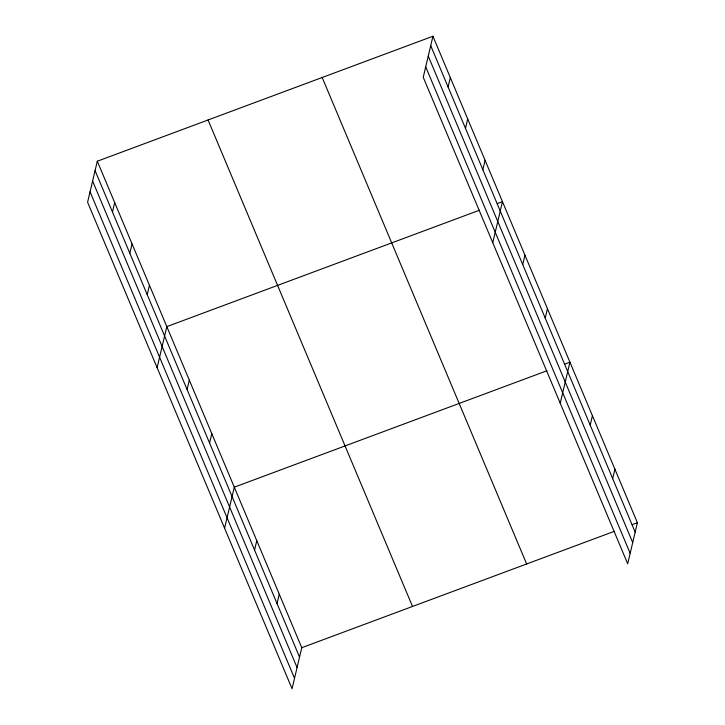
<?xml version="1.0" encoding="UTF-8"?>
<svg xmlns="http://www.w3.org/2000/svg" width="725" height="725" viewBox="0 0 725 725"><rect width="100%" height="100%" fill="white"/><g stroke="black" fill="none" stroke-linecap="round" stroke-linejoin="round"><path stroke-width="1.09" d="M97.304 161.222L87.598 202.266L292.057 688.75L301.763 647.706L97.304 161.222L432.943 36.25L637.402 522.734L627.696 563.778L423.237 77.294L432.943 36.25M112.457 211.972L114.686 202.574M129.838 253.324L132.059 243.926M147.22 294.676L149.441 285.278M157.117 367.666L166.823 326.631L479.47 210.214M187.086 389.542L189.307 380.145M209.579 443.048L211.8 433.659M224.587 528.208L234.293 487.173L546.94 370.756M254.557 550.076L256.777 540.678M277.05 603.59L279.27 594.192M448.095 87L450.316 77.602M465.477 128.352L467.698 118.954M482.859 169.704L485.079 160.307M492.755 242.694L502.452 201.659L497.232 203.598M522.725 264.571L524.945 255.173M545.218 318.076L547.438 308.687M560.226 403.236L569.932 362.192L564.702 364.14M590.195 425.104L592.416 415.706M612.688 478.618L614.909 469.22M301.763 647.706L614.41 531.298M632.173 524.683L637.402 522.734M430.722 45.648L635.173 532.132M428.248 56.088L632.707 542.581M425.711 66.845L630.161 553.338M322.181 77.493L526.64 563.978M208.066 119.978L412.525 606.472M95.084 170.62L299.543 657.104M92.61 181.06L297.069 667.553M90.072 191.817L294.531 678.31"/></g></svg>
